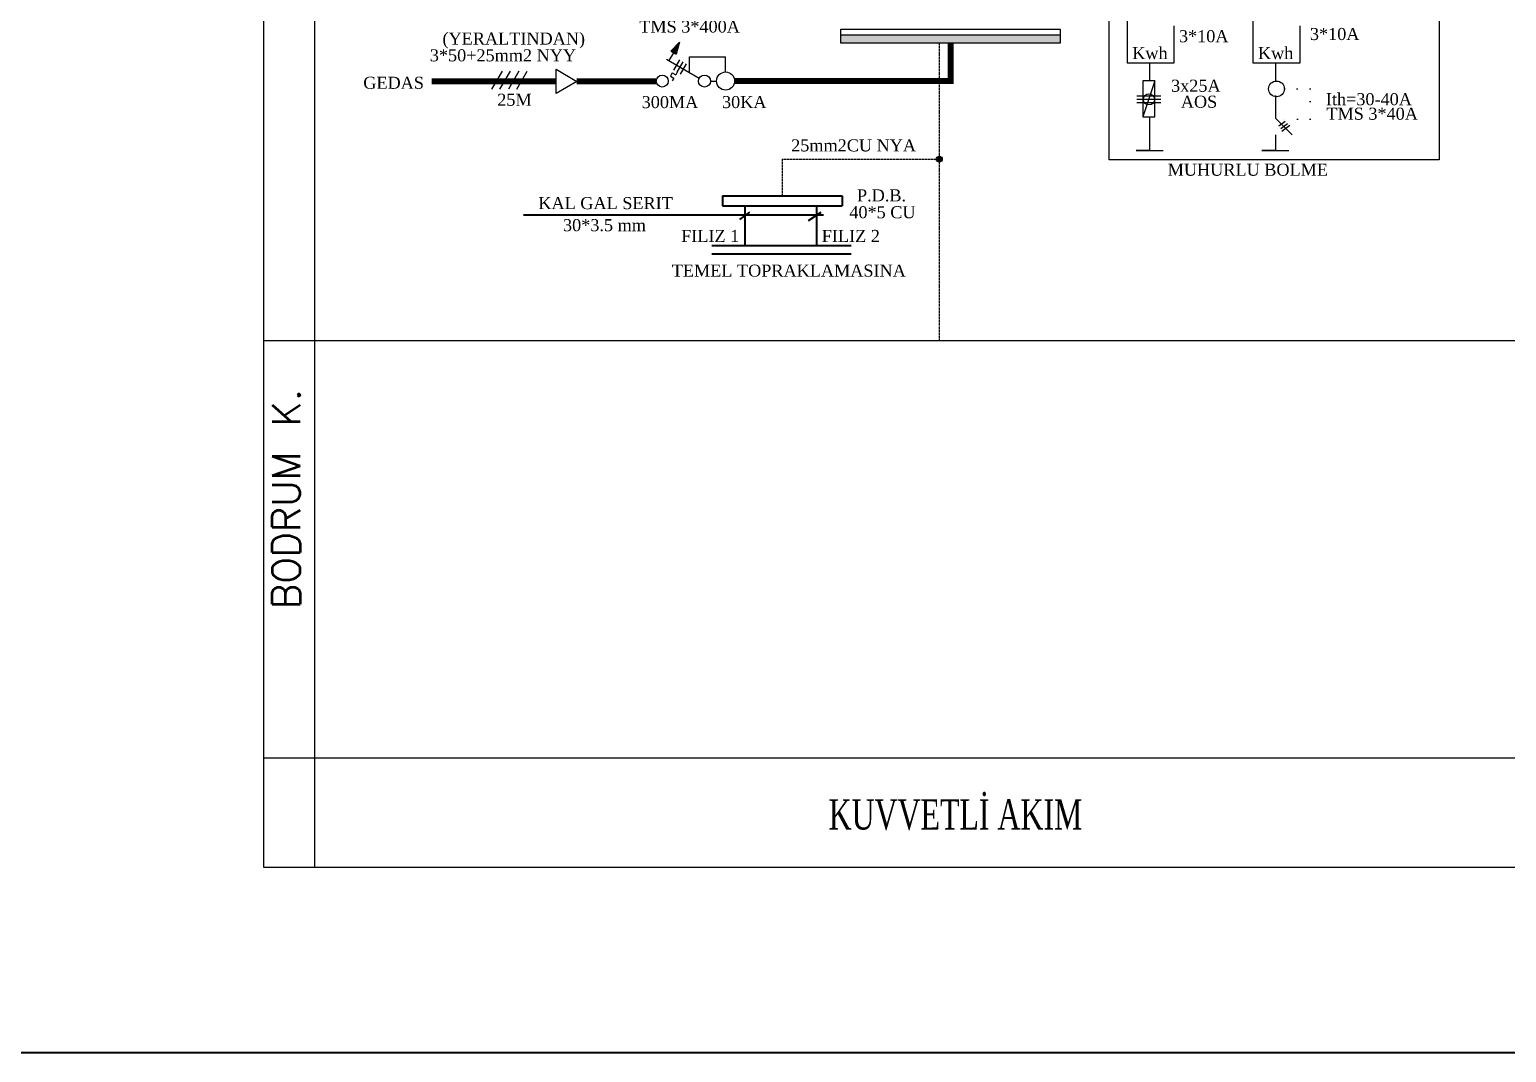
# Model space of a CAD drawing. Header units: metres. Extents: x 134072 to 172200, y 35728 to 38066.
# Drawn here: x 156593 to 157338, y 35728 to 36244 of the extents above; entities that cross this region are included whole.
import ezdxf
from ezdxf.enums import TextEntityAlignment as Align

# ---------------------------------------------------------------- set-up
doc = ezdxf.new("R2010")
doc.units = ezdxf.units.M
for name, pattern in [('DASHED', [0.75, 0.5, -0.25]), ('DIVIDE', [31.75, 12.7, -6.35, 0, -6.35, 0, -6.35]), ('DOT', [6.35, 0, -6.35])]:
    doc.linetypes.add(name, pattern=pattern)
for name, color, linetype, lineweight in [('BALKON', 8, 'Continuous', 30), ('ELEKTRİK', 102, 'Continuous', 40), ('TOPRAKLAMA', 10, 'DASHED', 30), ('u_Aydınlatma', 3, 'Continuous', 40)]:
    doc.layers.add(name, color=color, linetype=linetype, lineweight=lineweight)
for name, color, linetype in [('ELEKTIRIK', 3, 'Continuous'), ('Kolon', 175, 'Continuous'), ('YAZI', 1, 'Continuous')]:
    doc.layers.add(name, color=color, linetype=linetype)
doc.styles.add('AKS', font='BOOKOS.TTF', dxfattribs={"height": 40})
doc.styles.get("Standard").update_dxf_attribs({"font": 'txt.shx'})

# ---------------------------------------------------------------- blocks, each defined once
blk = doc.blocks.new('*X365')
at = {"color": 0}
for p, q in [((40.928, 20.35), (41.025, 20.35)), ((40.94, 20.363), (41.029, 20.363)), ((40.952, 20.375), (41.032, 20.375)), ((40.964, 20.387), (41.036, 20.387)), ((40.976, 20.4), (41.039, 20.4)), ((40.988, 20.413), (41.043, 20.413)), ((41, 20.425), (41.047, 20.425)), ((41.012, 20.438), (41.05, 20.438)), ((41.024, 20.45), (41.054, 20.45)), ((41.037, 20.462), (41.057, 20.462)), ((41.049, 20.475), (41.061, 20.475)), ((41.061, 20.488), (41.064, 20.488)), ((40.936, 20.337), (41.022, 20.337)), ((40.957, 20.325), (41.018, 20.325)), ((40.979, 20.312), (41.014, 20.312)), ((41.001, 20.3), (41.011, 20.3))]:
    blk.add_line(p, q, dxfattribs=at)

msp = doc.modelspace()

# ---------------------------------------------------------------- hatches: boundary and pattern name
at = {"layer": 'ELEKTIRIK'}
h = msp.add_hatch(color=256, dxfattribs=at)
h.paths.add_polyline_path([(157051.66, 36180.3, 0.414214), (157050.17, 36178.8), (157051.66, 36178.8)])
h.paths.add_polyline_path([(157053.16, 36178.8, 0.414214), (157051.66, 36180.3), (157051.66, 36178.8)])
h.paths.add_polyline_path([(157051.66, 36177.3, 0.414214), (157053.16, 36178.8), (157051.66, 36178.8)])
h.paths.add_polyline_path([(157051.66, 36177.3), (157051.66, 36178.8), (157050.17, 36178.8, 0.414214)])
at = {"layer": 'u_Aydınlatma'}
msp.add_hatch(color=1, dxfattribs=at).paths.add_polyline_path([(157112.57, 36241.45), (157002.08, 36241.45), (157002.08, 36237.34), (157112.57, 36237.34)])

# ---------------------------------------------------------------- linework, layer by layer
at = {"layer": 'BALKON', "color": 1}
for p, q in [((157137.31, 36178.49), (157137.31, 36260.45)), ((157303.8, 36260.45), (157303.8, 36178.49)), ((157303.8, 36178.49), (157137.31, 36178.49))]:
    msp.add_line(p, q, dxfattribs=at)
at = {"layer": 'ELEKTIRIK', "color": 0}
for p, q in [((156711.1, 35821.59), (156711.1, 37480.37)), ((156736.54, 37480.37), (156736.54, 35821.59)), ((156711.1, 36087.28), (159230.64, 36087.28)), ((156711.1, 35876.84), (159230.64, 35876.84)), ((159230.64, 35821.59), (156711.1, 35821.59))]:
    msp.add_line(p, q, dxfattribs=at)
at = {"layer": 'ELEKTIRIK', "color": 1}
for p, q in [((157146.41, 36255.11), (157146.41, 36227.41)), ((157209.82, 36255.11), (157209.82, 36227.41)), ((157002.05, 36241.45), (157112.52, 36241.45)), ((157170.17, 36227.41), (157170.17, 36246.07)), ((157233.59, 36227.41), (157233.59, 36246.07)), ((156916.31, 36233.24), (156920.66, 36237.74)), ((156920.66, 36237.74), (156918.94, 36231.72)), ((156914.03, 36229.29), (156930.61, 36219.72)), ((156917.63, 36232.48), (156915.35, 36228.53)), ((156916.31, 36233.24), (156918.94, 36231.72)), ((156917.77, 36223.62), (156920.81, 36228.88)), ((156919.48, 36222.64), (156922.52, 36227.9)), ((156921.19, 36221.65), (156924.23, 36226.91)), ((156925.64, 36230.36), (156943.87, 36230.36)), ((156925.64, 36222.76), (156925.64, 36230.36)), ((156943.87, 36222.76), (156943.87, 36230.36)), ((157146.41, 36227.41), (157170.17, 36227.41)), ((157157.73, 36227.41), (157157.73, 36218.37)), ((157209.82, 36227.41), (157233.59, 36227.41)), ((157221.14, 36227.41), (157221.14, 36218.37)), ((156831.2, 36223.26), (156825.88, 36214.05)), ((156830.09, 36214.05), (156835.4, 36223.26)), ((156839.66, 36223.26), (156834.34, 36214.05)), ((156838.59, 36214.05), (156843.91, 36223.26)), ((156858.43, 36211.97), (156858.43, 36224.12)), ((156858.43, 36224.12), (156868.95, 36218.04)), ((156917.02, 36222.31), (156916.03, 36220.6)), ((156916.03, 36220.6), (156917.74, 36219.61)), ((156917.74, 36219.61), (156916.98, 36218.29)), ((156917.02, 36222.31), (156918.73, 36221.32)), ((156919.48, 36222.64), (156918.73, 36221.32)), ((156868.95, 36218.04), (156858.43, 36211.97)), ((156936.28, 36218.2), (156939.31, 36218.2)), ((157160.4, 36218.35), (157154.33, 36218.35)), ((157154.33, 36218.35), (157154.33, 36200.12)), ((157160.4, 36218.35), (157154.33, 36200.12)), ((157160.4, 36200.12), (157160.4, 36218.35)), ((157163.44, 36210.59), (157151.29, 36210.59)), ((157163.44, 36208.97), (157151.29, 36208.97)), ((157163.44, 36207.2), (157151.29, 36207.2)), ((157221.14, 36210.85), (157221.14, 36199.55)), ((157154.33, 36200.12), (157160.4, 36200.12)), ((157157.73, 36200), (157157.73, 36183.16)), ((157221.14, 36199.55), (157229.63, 36191.07)), ((157222.84, 36195.59), (157226.09, 36197.99)), ((157223.83, 36194.32), (157227.22, 36196.86)), ((157221.14, 36191.07), (157221.14, 36183.15)), ((157224.39, 36192.91), (157228.35, 36196.01)), ((157157.73, 36183.16), (157150.94, 36183.16)), ((157150.94, 36183.16), (157164.52, 36183.16)), ((157221.14, 36183.15), (157214.35, 36183.15)), ((157214.35, 36183.15), (157227.93, 36183.15))]:
    msp.add_line(p, q, dxfattribs=at)
at = {"layer": 'ELEKTIRIK', "color": 1, "linetype": 'DASHED', "lineweight": 30}
for p, q in [((157051.66, 36237.34), (157051.66, 36087.28)), ((156972.5, 36178.8), (157051.66, 36178.8)), ((156972.53, 36160.31), (156972.53, 36178.8))]:
    msp.add_line(p, q, dxfattribs=at)
at = {"layer": 'ELEKTIRIK'}
for p, q in [((157050.17, 36178.8), (157053.16, 36178.8)), ((157050.17, 36178.8), (157053.16, 36178.8)), ((157051.66, 36180.84), (157051.66, 36177.84)), ((157051.66, 36180.84), (157051.66, 36177.84))]:
    msp.add_line(p, q, dxfattribs=at)
at = {"layer": 'ELEKTIRIK', "color": 1}
msp.add_lwpolyline([(157002.08, 36244.4), (157112.57, 36244.4), (157112.57, 36237.34), (157002.08, 36237.34)], close=True, dxfattribs=at)
at = {"layer": 'ELEKTIRIK', "color": 1, "const_width": 3.04}
for points in [[(156948.43, 36218.2), (157057.32, 36218.2), (157057.32, 36237.34)], [(156795.62, 36218.12), (156858.43, 36218.12)], [(156868.81, 36218.12), (156908.94, 36218.12)]]:
    msp.add_lwpolyline(points, dxfattribs=at)
at = {"layer": 'ELEKTIRIK', "color": 1}
for centre, radius in [((156911.97, 36218.2), 3.04), ((156933.24, 36218.2), 3.04), ((156943.87, 36218.2), 4.56), ((157157.36, 36208.97), 2.85), ((157221.71, 36214.25), 3.96)]:
    msp.add_circle(centre, radius, dxfattribs=at)
at = {"layer": 'ELEKTIRIK'}
msp.add_circle((157051.66, 36178.8), 1.5, dxfattribs=at)
at = {"layer": 'ELEKTRİK'}
msp.add_line((134072.29, 35728.34, 127785.85), (172199.82, 35728.34, 127785.85), dxfattribs=at)
at = {"layer": 'Kolon', "color": 1, "linetype": 'DOT'}
for p, q in [((157225.67, 36214.25), (157238.68, 36214.25)), ((157238.68, 36214.25), (157238.68, 36198.98)), ((157238.68, 36198.98), (157221.14, 36198.98))]:
    msp.add_line(p, q, dxfattribs=at)
at = {"layer": 'TOPRAKLAMA', "color": 1, "linetype": 'DIVIDE', "lineweight": 30}
msp.add_line((157051.66, 37420.43), (157051.66, 36241.45), dxfattribs=at)
at = {"layer": 'u_Aydınlatma', "color": 1}
for p, q in [((156942.37, 36160.31), (156942.37, 36155.28)), ((156942.37, 36160.31), (157002.69, 36160.31)), ((157002.69, 36160.31), (157002.69, 36155.28)), ((156942.37, 36155.28), (157002.69, 36155.28)), ((156955.91, 36152.07), (156950.91, 36148.33)), ((156953.79, 36134.74), (156953.79, 36155.28)), ((156989.9, 36134.74), (156989.9, 36155.28)), ((156993.26, 36150.49), (156842.03, 36150.49)), ((156991.87, 36151.88), (156985.6, 36147.71)), ((156936.88, 36135.19), (157007.26, 36135.19)), ((156936.88, 36131.08), (157007.26, 36131.08))]:
    msp.add_line(p, q, dxfattribs=at)

# ---------------------------------------------------------------- block references
at = {"layer": 'ELEKTIRIK', "color": 1, "xscale": 30.37888319395279, "yscale": 30.37888319395279, "zscale": 30.37888319395279}
msp.add_blockref('*X365', (155673.12, 35615.18), dxfattribs=at)

# ---------------------------------------------------------------- texts
at = {"layer": 'ELEKTIRIK', "color": 0}
msp.add_text('BODRUM K.', height=14.147, rotation=90, dxfattribs=at).set_placement((156729.35, 35952.04))
at = {"layer": 'Kolon', "color": 7, "style": 'AKS', "width": 0.7}
msp.add_text('KUVVETLİ AKIM', height=15.1894, dxfattribs=at).set_placement((157059.83, 35850.15), align=Align.MIDDLE)
at = {"layer": 'YAZI', "color": 7, "style": 'AKS'}
for s, height, p in [('(YERALTINDAN)', 6.0758, (156801.13, 36236.57)), ('TMS 3*400A', 6.076, (156900.37, 36242.65)), ('3*10A', 6.076, (157172.52, 36237.78)), ('3*10A', 6.076, (157238.56, 36238.88)), ('3*50+25mm2 NYY', 6.0758, (156794.74, 36228.13)), ('Kwh', 6.076, (157148.95, 36229.26)), ('Kwh', 6.076, (157212.37, 36229.25)), ('GEDAS', 6.076, (156761.19, 36214.28)), ('3x25A', 6.076, (157168.55, 36212.8)), ('Ith=30-40A', 6.076, (157246.6, 36206.01)), ('300MA', 6.076, (156901.57, 36204.54)), ('30KA', 6.076, (156942.09, 36204.57)), ('AOS', 6.076, (157173.47, 36204.74)), ('TMS 3*40A', 6.076, (157246.88, 36198.69)), ('25mm2CU NYA', 6.0758, (156976.96, 36182.72)), ('MUHURLU BOLME', 6.0758, (157166.86, 36170.45)), ('KAL GAL SERIT', 6.0758, (156849.48, 36153.59)), ('P.D.B.', 6.076, (157010.17, 36157.51)), ('40*5 CU', 6.076, (157006.3, 36149.01)), ('30*3.5 mm', 6.076, (156861.91, 36142.49)), ('FILIZ 1', 6.076, (156921.47, 36137.05)), ('FILIZ 2', 6.076, (156992.4, 36137.05)), ('TEMEL TOPRAKLAMASINA', 6.0758, (156916.77, 36119.56))]:
    msp.add_text(s, height=height, dxfattribs=at).set_placement(p)
at = {"layer": 'YAZI', "color": 7, "style": 'AKS', "flags": 8}
msp.add_attdef('25M', text=' ', height=6.08, dxfattribs=at).set_placement((156846.09, 36205.72), align=Align.RIGHT)

doc.saveas('drawing.dxf')
